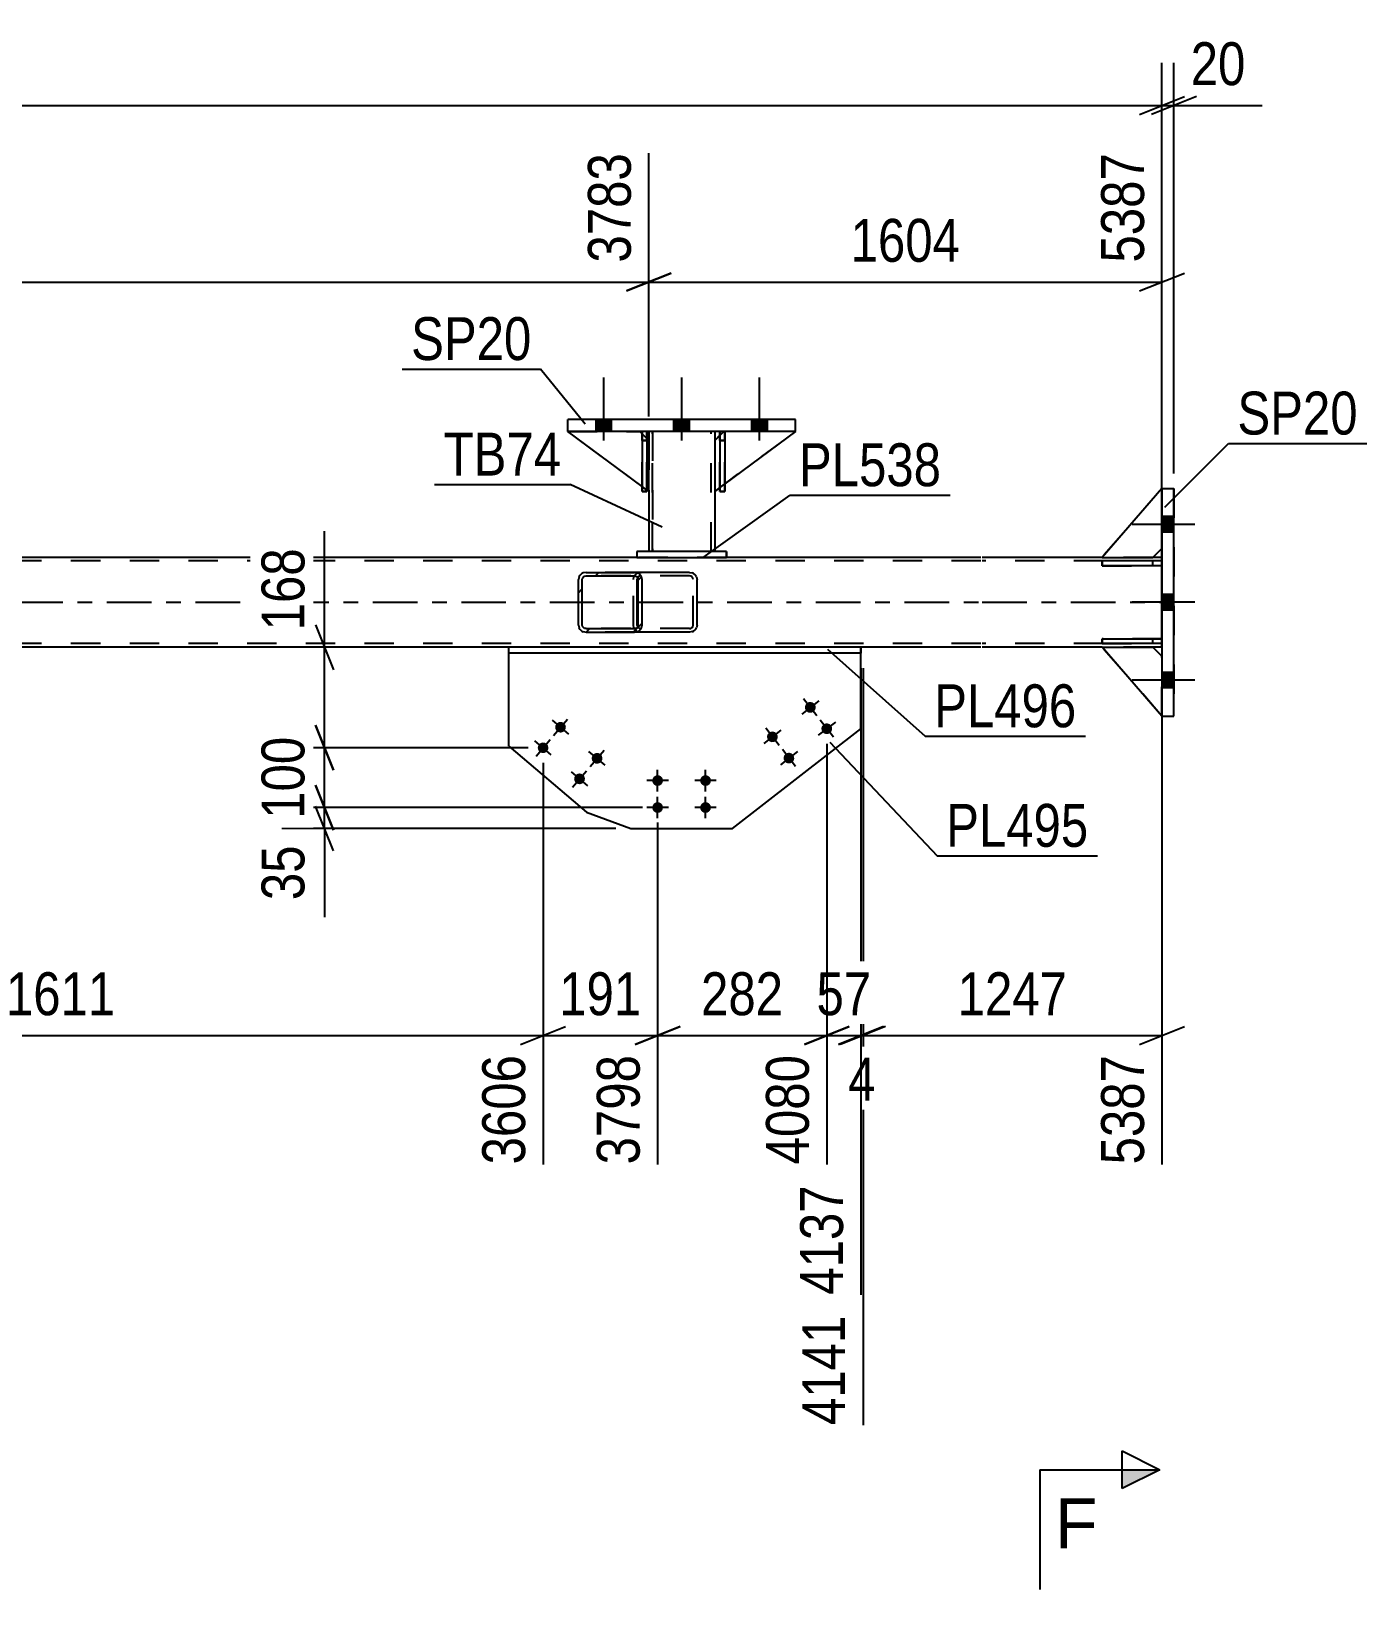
# Model space of a CAD drawing. Header units: millimetres. Extents: x 0 to 841, y 0 to 594.
# Drawn here: x 197.3 to 286.5, y 111 to 215.3 of the extents above; entities that cross this region are included whole.
import ezdxf

# ---------------------------------------------------------------- set-up
doc = ezdxf.new("R2010")
doc.units = ezdxf.units.MM
doc.linetypes.add('DXK_LINE_DOT2', pattern=[3.9198, 1.9599, -1.9599])
doc.linetypes.add('DXK_LINE_DOT3', pattern=[5.9187, 2.979, -0.9799, 0.9799, -0.9799])
doc.styles.add('Arial', font='ARIAL.TTF', dxfattribs={"height": 0.2})
doc.styles.add('Arial Narrow', font='ARIALN.TTF', dxfattribs={"height": 0.2})

# ---------------------------------------------------------------- blocks, each defined once
blk = doc.blocks.new('Part-570369591-1418 - 1230')
at = {"color": 7, "linetype": 'DXK_LINE_DOT2'}
for p, q in [((268.84, 174.18), (272.24, 174.18)), ((272.84, 169.58), (268.84, 174.18)), ((272.24, 174.18), (272.84, 173.58)), ((272.84, 173.58), (272.84, 169.58))]:
    blk.add_line(p, q, dxfattribs=at)
blk = doc.blocks.new('Part-570369591-1233 - 1230')
at = {"color": 2, "linetype": 'Continuous'}
for p, q in [((243.32, 188.33), (242.97, 187.98)), ((242.97, 187.98), (242.97, 184.58)), ((248.37, 188.58), (243.64, 185.08)), ((243.32, 184.84), (242.97, 184.58))]:
    blk.add_line(p, q, dxfattribs=at)
at = {"color": 7, "linetype": 'DXK_LINE_DOT2'}
for p, q in [((243.57, 188.58), (243.32, 188.33)), ((248.37, 188.58), (243.57, 188.58)), ((243.64, 185.08), (243.32, 184.84))]:
    blk.add_line(p, q, dxfattribs=at)
blk = doc.blocks.new('Part-570369591-1386 - 1230')
at = {"color": 2, "linetype": 'Continuous'}
for p, q in [((272.84, 184.78), (272.84, 184.78)), ((272.84, 184.78), (273.64, 184.78)), ((272.84, 184.78), (272.84, 169.58)), ((273.64, 169.58), (273.64, 184.78)), ((272.84, 169.58), (272.84, 169.58)), ((272.84, 169.58), (273.64, 169.58))]:
    blk.add_line(p, q, dxfattribs=at)
at = {"color": 7, "linetype": 'DXK_LINE_DOT2'}
for p, q in [((272.84, 184.78), (272.84, 169.58)), ((273.64, 184.78), (273.64, 184.78)), ((273.64, 184.78), (273.64, 169.58)), ((273.64, 169.58), (273.64, 169.58))]:
    blk.add_line(p, q, dxfattribs=at)
blk = doc.blocks.new('Bolt-570369591-1322 - 1230')
at = {"linetype": 'Continuous'}
for points in [[(235.05, 188.58), (236.09, 188.58), (236.09, 189.38), (235.05, 189.38)], [(235.05, 188.58), (236.09, 188.58), (236.09, 189.38), (235.05, 189.38)], [(235.05, 188.58), (236.09, 188.58), (236.09, 189.38), (235.05, 189.38)], [(240.25, 188.58), (241.29, 188.58), (241.29, 189.38), (240.25, 189.38)], [(240.25, 188.58), (241.29, 188.58), (241.29, 189.38), (240.25, 189.38)], [(245.45, 188.58), (246.49, 188.58), (246.49, 189.38), (245.45, 189.38)], [(245.45, 188.58), (246.49, 188.58), (246.49, 189.38), (245.45, 189.38)], [(245.45, 188.58), (246.49, 188.58), (246.49, 189.38), (245.45, 189.38)]]:
    blk.add_hatch(color=1, dxfattribs=at).paths.add_polyline_path(points)
at = {"color": 1, "linetype": 'Continuous'}
for p, q in [((235.57, 187.98), (235.57, 192.18)), ((235.57, 187.98), (235.57, 192.18)), ((235.57, 187.98), (235.57, 192.18)), ((240.77, 187.98), (240.77, 192.18)), ((240.77, 187.98), (240.77, 192.18)), ((245.97, 187.98), (245.97, 192.18)), ((245.97, 187.98), (245.97, 192.18)), ((245.97, 187.98), (245.97, 192.18)), ((235.05, 188.58), (235.05, 189.38)), ((235.05, 188.58), (235.05, 189.38)), ((235.05, 188.58), (235.05, 189.38)), ((236.09, 188.58), (236.09, 189.38)), ((236.09, 188.58), (236.09, 189.38)), ((236.09, 188.58), (236.09, 189.38)), ((240.25, 188.58), (240.25, 189.38)), ((240.25, 188.58), (240.25, 189.38)), ((241.29, 188.58), (241.29, 189.38)), ((241.29, 188.58), (241.29, 189.38)), ((245.45, 188.58), (245.45, 189.38)), ((245.45, 188.58), (245.45, 189.38)), ((245.45, 188.58), (245.45, 189.38)), ((246.49, 188.58), (246.49, 189.38)), ((246.49, 188.58), (246.49, 189.38)), ((246.49, 188.58), (246.49, 189.38))]:
    blk.add_line(p, q, dxfattribs=at)
blk = doc.blocks.new('Part-570369591-1433 - 1230')
at = {"color": 2, "linetype": 'Continuous'}
for p, q in [((237.77, 180.58), (237.77, 180.18)), ((243.77, 180.58), (237.77, 180.58)), ((243.77, 180.58), (243.77, 180.18)), ((243.77, 180.58), (243.77, 180.58)), ((237.77, 180.18), (243.77, 180.18)), ((243.77, 180.18), (243.77, 180.18))]:
    blk.add_line(p, q, dxfattribs=at)
at = {"color": 7, "linetype": 'DXK_LINE_DOT2'}
for p, q in [((237.77, 180.58), (237.77, 180.18)), ((243.77, 180.18), (243.77, 180.58)), ((243.77, 180.58), (243.77, 180.58)), ((243.77, 180.18), (243.77, 180.18))]:
    blk.add_line(p, q, dxfattribs=at)
blk = doc.blocks.new('Part-570369591-1234 - 1230')
at = {"color": 7, "linetype": 'DXK_LINE_DOT2'}
for p, q in [((243.57, 188.58), (242.97, 187.98)), ((242.97, 184.58), (248.37, 188.58)), ((242.97, 187.98), (242.97, 184.58)), ((248.37, 188.58), (243.57, 188.58))]:
    blk.add_line(p, q, dxfattribs=at)
blk = doc.blocks.new('Part-570369591-1235 - 1230')
at = {"color": 2, "linetype": 'Continuous'}
for p, q in [((238.12, 184.91), (233.17, 188.58)), ((238.12, 188.43), (237.97, 188.58)), ((238.57, 187.98), (238.44, 188.11)), ((238.57, 187.98), (238.57, 187.98)), ((238.57, 184.58), (238.57, 187.98)), ((238.44, 184.67), (238.57, 184.58)), ((238.57, 184.58), (238.57, 184.58))]:
    blk.add_line(p, q, dxfattribs=at)
at = {"color": 7, "linetype": 'DXK_LINE_DOT2'}
for p, q in [((237.97, 188.58), (233.17, 188.58)), ((237.97, 188.58), (238.57, 187.98)), ((238.44, 188.11), (238.12, 188.43)), ((238.57, 187.98), (238.57, 184.58)), ((238.44, 184.67), (238.12, 184.91))]:
    blk.add_line(p, q, dxfattribs=at)
blk = doc.blocks.new('Part-570369591-1364 - 1230')
at = {"color": 2, "linetype": 'Continuous'}
for p, q in [((237.77, 180.18), (101.76, 180.18)), ((260.74, 180.18), (243.77, 180.18)), ((268.84, 180.18), (260.84, 180.18)), ((272.84, 180.18), (272.24, 180.18)), ((229.23, 174.18), (167.08, 174.18)), ((260.74, 174.18), (252.74, 174.18)), ((268.84, 174.18), (260.84, 174.18)), ((272.84, 174.18), (272.24, 174.18))]:
    blk.add_line(p, q, dxfattribs=at)
at = {"color": 7, "linetype": 'DXK_LINE_DOT2'}
for p, q in [((260.74, 179.94), (101.76, 179.94)), ((243.77, 180.18), (237.77, 180.18)), ((272.84, 179.94), (260.84, 179.94)), ((272.24, 180.18), (268.84, 180.18)), ((272.84, 174.18), (272.84, 180.18)), ((272.84, 180.18), (272.84, 180.18)), ((272.84, 180.18), (272.84, 174.18)), ((272.84, 180.18), (272.84, 180.18)), ((272.84, 179.94), (272.84, 179.94)), ((260.74, 174.42), (101.76, 174.42)), ((252.74, 174.18), (229.23, 174.18)), ((272.84, 174.42), (260.84, 174.42)), ((272.24, 174.18), (268.84, 174.18)), ((272.84, 174.42), (272.84, 174.42)), ((272.84, 174.18), (272.84, 174.18)), ((272.84, 174.18), (272.84, 174.18))]:
    blk.add_line(p, q, dxfattribs=at)
at = {"color": 7, "linetype": 'DXK_LINE_DOT3'}
for p, q in [((101.76, 177.18), (260.74, 177.18)), ((260.84, 177.18), (272.84, 177.18))]:
    blk.add_line(p, q, dxfattribs=at)
blk = doc.blocks.new('Part-570369591-1236 - 1230')
at = {"color": 7, "linetype": 'DXK_LINE_DOT2'}
for p, q in [((238.57, 184.58), (233.17, 188.58)), ((233.17, 188.58), (237.97, 188.58)), ((237.97, 188.58), (238.57, 187.98)), ((238.57, 187.98), (237.97, 188.58)), ((238.57, 187.98), (238.57, 184.58)), ((238.57, 187.98), (238.57, 187.98)), ((238.57, 187.98), (238.57, 184.58))]:
    blk.add_line(p, q, dxfattribs=at)
blk = doc.blocks.new('Part-570369591-1237 - 1230')
at = {"color": 2, "linetype": 'Continuous'}
for p, q in [((243.64, 188.58), (243.32, 188.58)), ((243.32, 188.58), (243.32, 184.58)), ((243.64, 188.58), (243.64, 188.58)), ((243.64, 188.58), (243.64, 184.58)), ((243.64, 184.58), (243.32, 184.58))]:
    blk.add_line(p, q, dxfattribs=at)
at = {"color": 7, "linetype": 'DXK_LINE_DOT2'}
for p, q in [((243.32, 187.98), (243.32, 188.58)), ((243.64, 187.98), (243.32, 187.98)), ((243.32, 187.98), (243.32, 184.58)), ((243.64, 187.98), (243.64, 188.58)), ((243.64, 188.58), (243.64, 188.58)), ((243.64, 184.58), (243.64, 187.98))]:
    blk.add_line(p, q, dxfattribs=at)
blk = doc.blocks.new('Part-570369591-1238 - 1230')
at = {"color": 7, "linetype": 'DXK_LINE_DOT2'}
for p, q in [((243.32, 187.98), (243.32, 188.58)), ((243.32, 188.58), (243.32, 188.58)), ((243.32, 188.58), (243.32, 184.58)), ((243.64, 188.58), (243.32, 188.58)), ((243.32, 184.58), (243.32, 187.98)), ((243.32, 187.98), (243.64, 187.98)), ((243.64, 187.98), (243.64, 188.58)), ((243.64, 184.58), (243.64, 188.58)), ((243.64, 187.98), (243.64, 184.58)), ((243.32, 184.58), (243.64, 184.58))]:
    blk.add_line(p, q, dxfattribs=at)
blk = doc.blocks.new('Part-570369591-1416 - 1230')
at = {"color": 7, "linetype": 'DXK_LINE_DOT2'}
for p, q in [((272.84, 184.78), (268.84, 180.18)), ((272.84, 180.78), (272.84, 184.78)), ((272.24, 180.18), (272.84, 180.78)), ((268.84, 180.18), (272.24, 180.18))]:
    blk.add_line(p, q, dxfattribs=at)
blk = doc.blocks.new('Part-570369591-1239 - 1230')
at = {"color": 2, "linetype": 'Continuous'}
for p, q in [((268.84, 179.62), (268.84, 179.94)), ((272.84, 179.94), (268.84, 179.94)), ((272.84, 179.62), (268.84, 179.62)), ((272.84, 179.62), (272.84, 179.94))]:
    blk.add_line(p, q, dxfattribs=at)
at = {"color": 7, "linetype": 'DXK_LINE_DOT2'}
blk.add_line((272.24, 179.62), (272.24, 179.94), dxfattribs=at)
blk = doc.blocks.new('Part-570369591-1240 - 1230')
at = {"color": 7, "linetype": 'DXK_LINE_DOT2'}
for p, q in [((272.84, 179.94), (268.84, 179.94)), ((268.84, 179.94), (268.84, 179.62)), ((268.84, 179.62), (272.84, 179.62)), ((272.24, 179.62), (272.24, 179.94)), ((272.84, 179.62), (272.84, 179.94))]:
    blk.add_line(p, q, dxfattribs=at)
blk = doc.blocks.new('Part-570369591-1318 - 1230')
at = {"color": 2, "linetype": 'Continuous'}
for p, q in [((229.23, 167.57), (229.23, 173.78)), ((252.74, 168.74), (252.74, 173.78)), ((244.16, 162.08), (252.74, 168.74)), ((229.23, 167.57), (234.41, 163.16)), ((234.41, 163.16), (237.36, 162.08)), ((237.36, 162.08), (244.16, 162.08))]:
    blk.add_line(p, q, dxfattribs=at)
at = {"color": 7, "linetype": 'DXK_LINE_DOT2'}
blk.add_line((252.74, 173.78), (229.23, 173.78), dxfattribs=at)
blk = doc.blocks.new('Part-570369591-1401 - 1230')
at = {"color": 2, "linetype": 'Continuous'}
for p, q in [((238.57, 188.58), (238.57, 187.98)), ((242.97, 188.58), (242.97, 187.98)), ((238.57, 184.58), (238.57, 180.58)), ((242.97, 184.58), (242.97, 180.58))]:
    blk.add_line(p, q, dxfattribs=at)
at = {"color": 7, "linetype": 'DXK_LINE_DOT2'}
for p, q in [((242.97, 188.58), (238.57, 188.58)), ((238.57, 188.58), (238.57, 180.58)), ((238.57, 187.98), (238.57, 184.58)), ((238.81, 180.58), (238.81, 188.58)), ((238.81, 188.58), (238.81, 180.58)), ((242.73, 180.58), (242.73, 188.58)), ((242.73, 180.58), (242.73, 188.58)), ((242.97, 188.58), (242.97, 180.58)), ((242.97, 187.98), (242.97, 184.58)), ((242.97, 180.58), (238.57, 180.58))]:
    blk.add_line(p, q, dxfattribs=at)
blk = doc.blocks.new('Bolt-570369591-1339 - 1230')
at = {"linetype": 'Continuous'}
for points in [[(238.8, 165.28, -1), (239.52, 165.28, -1)], [(242, 165.28, -1), (242.72, 165.28, -1)], [(238.8, 163.48, -1), (239.52, 163.48, -1)], [(242, 163.48, -1), (242.72, 163.48, -1)]]:
    blk.add_hatch(color=1, dxfattribs=at).paths.add_polyline_path(points)
at = {"color": 1, "linetype": 'Continuous'}
for p, q in [((239.16, 164.56), (239.16, 166)), ((242.36, 164.56), (242.36, 166)), ((239.88, 165.28), (238.44, 165.28)), ((243.08, 165.28), (241.64, 165.28)), ((239.16, 162.76), (239.16, 164.2)), ((242.36, 162.76), (242.36, 164.2)), ((239.88, 163.48), (238.44, 163.48)), ((243.08, 163.48), (241.64, 163.48))]:
    blk.add_line(p, q, dxfattribs=at)
blk = doc.blocks.new('Bolt-570369591-1277 - 1230')
at = {"linetype": 'Continuous'}
for points in [[(232.4, 169.07, -1), (232.95, 168.61, -1)], [(231.24, 167.7, -1), (231.78, 167.24, -1)], [(234.84, 167, -1), (235.39, 166.53, -1)], [(233.67, 165.63, -1), (234.22, 165.16, -1)]]:
    blk.add_hatch(color=1, dxfattribs=at).paths.add_polyline_path(points)
at = {"color": 1, "linetype": 'Continuous'}
for p, q in [((233.23, 168.37), (232.13, 169.31)), ((232.21, 168.29), (233.14, 169.39)), ((232.06, 167), (230.96, 167.94)), ((231.04, 166.92), (231.98, 168.02)), ((235.66, 166.3), (234.57, 167.23)), ((234.65, 166.22), (235.58, 167.31)), ((234.49, 164.93), (233.4, 165.86)), ((233.48, 164.85), (234.41, 165.94))]:
    blk.add_line(p, q, dxfattribs=at)
blk = doc.blocks.new('Part-570369591-1298 - 1230')
at = {"color": 2, "linetype": 'Continuous'}
for p, q in [((252.74, 174.18), (229.23, 174.18)), ((229.23, 173.78), (229.23, 174.18)), ((252.74, 174.18), (252.74, 174.18)), ((252.74, 174.18), (252.74, 173.78)), ((252.74, 173.78), (229.23, 173.78)), ((252.74, 173.78), (252.74, 173.78))]:
    blk.add_line(p, q, dxfattribs=at)
at = {"color": 7, "linetype": 'DXK_LINE_DOT2'}
for p, q in [((229.23, 173.78), (229.23, 174.18)), ((252.74, 173.78), (252.74, 174.18)), ((252.74, 174.18), (252.74, 174.18)), ((252.74, 173.78), (252.74, 173.78))]:
    blk.add_line(p, q, dxfattribs=at)
blk = doc.blocks.new('Bolt-570369591-1321 - 1230')
at = {"linetype": 'Continuous'}
for points in [[(273.64, 181.86), (273.64, 182.9), (272.84, 182.9), (272.84, 181.86)], [(273.64, 181.86), (273.64, 182.9), (272.84, 182.9), (272.84, 181.86)], [(273.64, 181.86), (273.64, 182.9), (272.84, 182.9), (272.84, 181.86)], [(273.64, 176.66), (273.64, 177.7), (272.84, 177.7), (272.84, 176.66)], [(273.64, 176.66), (273.64, 177.7), (272.84, 177.7), (272.84, 176.66)], [(273.64, 171.46), (273.64, 172.5), (272.84, 172.5), (272.84, 171.46)], [(273.64, 171.46), (273.64, 172.5), (272.84, 172.5), (272.84, 171.46)], [(273.64, 171.46), (273.64, 172.5), (272.84, 172.5), (272.84, 171.46)]]:
    blk.add_hatch(color=1, dxfattribs=at).paths.add_polyline_path(points)
at = {"color": 1, "linetype": 'Continuous'}
for p, q in [((273.64, 182.9), (272.84, 182.9)), ((273.64, 182.9), (272.84, 182.9)), ((273.64, 182.9), (272.84, 182.9)), ((275.04, 182.38), (270.84, 182.38)), ((275.04, 182.38), (270.84, 182.38)), ((275.04, 182.38), (270.84, 182.38)), ((273.64, 181.86), (272.84, 181.86)), ((273.64, 181.86), (272.84, 181.86)), ((273.64, 181.86), (272.84, 181.86)), ((273.64, 177.7), (272.84, 177.7)), ((273.64, 177.7), (272.84, 177.7)), ((275.04, 177.18), (270.84, 177.18)), ((275.04, 177.18), (270.84, 177.18)), ((273.64, 176.66), (272.84, 176.66)), ((273.64, 176.66), (272.84, 176.66)), ((273.64, 172.5), (272.84, 172.5)), ((273.64, 172.5), (272.84, 172.5)), ((273.64, 172.5), (272.84, 172.5)), ((275.04, 171.98), (270.84, 171.98)), ((275.04, 171.98), (270.84, 171.98)), ((275.04, 171.98), (270.84, 171.98)), ((273.64, 171.46), (272.84, 171.46)), ((273.64, 171.46), (272.84, 171.46)), ((273.64, 171.46), (272.84, 171.46))]:
    blk.add_line(p, q, dxfattribs=at)
blk = doc.blocks.new('Bolt-570369591-1342 - 1230')
at = {"linetype": 'Continuous'}
for points in [[(249.07, 169.94, -1), (249.64, 170.39, -1)], [(250.17, 168.52, -1), (250.74, 168.96, -1)], [(246.54, 167.98, -1), (247.11, 168.42, -1)], [(247.64, 166.56, -1), (248.21, 167, -1)]]:
    blk.add_hatch(color=1, dxfattribs=at).paths.add_polyline_path(points)
at = {"color": 1, "linetype": 'Continuous'}
for p, q in [((249.92, 170.61), (248.78, 169.72)), ((249.79, 169.6), (248.91, 170.73)), ((251.03, 169.18), (249.89, 168.3)), ((250.9, 168.17), (250.01, 169.31)), ((247.39, 168.64), (246.26, 167.76)), ((247.27, 167.63), (246.38, 168.77)), ((248.5, 167.22), (247.36, 166.34)), ((248.37, 166.21), (247.49, 167.35))]:
    blk.add_line(p, q, dxfattribs=at)
blk = doc.blocks.new('Part-570369591-1412 - 1230')
at = {"color": 2, "linetype": 'Continuous'}
for p, q in [((233.17, 188.58), (233.17, 189.38)), ((248.37, 189.38), (233.17, 189.38)), ((248.37, 188.58), (248.37, 189.38)), ((248.37, 188.58), (233.17, 188.58))]:
    blk.add_line(p, q, dxfattribs=at)
at = {"color": 7, "linetype": 'DXK_LINE_DOT2'}
for p, q in [((233.17, 188.58), (233.17, 189.38)), ((248.37, 188.58), (248.37, 189.38))]:
    blk.add_line(p, q, dxfattribs=at)
blk = doc.blocks.new('Part-570369591-1348 - 1230')
at = {"linetype": 'Continuous'}
h = blk.add_hatch(dxfattribs=at)
h.set_pattern_fill('', scale=0.7, style=0, pattern_type=0)
h.set_pattern_definition([(45, (238.0877, 178.8847), (-1.57154, 1.57154), [])])
h.paths.add_polyline_path([(238.13, 178.7), (238.09, 178.88), (237.98, 179.04), (237.81, 179.14), (237.62, 179.18), (234.38, 179.18), (234.19, 179.14), (234.02, 179.04), (233.91, 178.88), (233.87, 178.7), (233.87, 175.66), (233.91, 175.48), (234.02, 175.32), (234.19, 175.22), (234.38, 175.18), (237.62, 175.18), (237.81, 175.22), (237.98, 175.32), (238.09, 175.48), (238.13, 175.66)])
h.paths.add_polyline_path([(237.85, 175.57), (237.8, 175.49), (237.71, 175.44), (237.62, 175.42), (234.38, 175.42), (234.28, 175.44), (234.2, 175.49), (234.14, 175.57), (234.13, 175.66), (234.13, 178.7), (234.14, 178.79), (234.2, 178.87), (234.28, 178.92), (234.38, 178.94), (237.62, 178.94), (237.71, 178.92), (237.8, 178.87), (237.85, 178.79), (237.87, 178.7), (237.87, 175.66)])
at = {"color": 2, "linetype": 'Continuous'}
for p, q in [((233.91, 178.88), (233.87, 178.7)), ((233.87, 175.66), (233.87, 178.7)), ((234.13, 178.7), (234.14, 178.79)), ((234.13, 175.66), (234.13, 178.7)), ((234.14, 178.79), (234.2, 178.87)), ((234.38, 179.18), (234.19, 179.14)), ((234.2, 178.87), (234.28, 178.92)), ((234.28, 178.92), (234.38, 178.94)), ((234.38, 179.18), (237.62, 179.18)), ((234.38, 178.94), (237.62, 178.94)), ((241.28, 179.18), (237.62, 179.18)), ((237.81, 179.14), (237.62, 179.18)), ((237.62, 178.94), (237.71, 178.92)), ((237.71, 178.92), (237.8, 178.87)), ((237.79, 178.7), (237.81, 178.79)), ((237.79, 175.66), (237.79, 178.7)), ((237.8, 178.87), (237.85, 178.79)), ((237.81, 178.79), (237.83, 178.82)), ((237.85, 178.79), (237.87, 178.7)), ((237.87, 175.66), (237.87, 178.7)), ((238.13, 178.7), (238.09, 178.88)), ((238.13, 175.66), (238.13, 178.7)), ((241.28, 179.18), (241.48, 179.14)), ((241.76, 178.88), (241.79, 178.7)), ((241.79, 175.66), (241.79, 178.7)), ((233.87, 175.66), (233.91, 175.48)), ((234.14, 175.57), (234.13, 175.66)), ((234.2, 175.49), (234.14, 175.57)), ((234.28, 175.44), (234.2, 175.49)), ((234.38, 175.42), (234.28, 175.44)), ((234.38, 175.42), (237.62, 175.42)), ((237.71, 175.44), (237.62, 175.42)), ((237.8, 175.49), (237.71, 175.44)), ((237.81, 175.57), (237.79, 175.66)), ((237.85, 175.57), (237.8, 175.49)), ((237.83, 175.54), (237.81, 175.57)), ((237.87, 175.66), (237.85, 175.57)), ((238.09, 175.48), (238.13, 175.66)), ((241.79, 175.66), (241.76, 175.48)), ((234.19, 175.22), (234.38, 175.18)), ((234.38, 175.18), (237.62, 175.18)), ((237.62, 175.18), (237.81, 175.22)), ((241.28, 175.18), (237.62, 175.18)), ((241.48, 175.22), (241.28, 175.18))]:
    blk.add_line(p, q, dxfattribs=at)
at = {"color": 7, "linetype": 'DXK_LINE_DOT2'}
for p, q in [((237.62, 179.18), (234.38, 179.18)), ((241.28, 178.94), (234.38, 178.94)), ((237.54, 178.7), (237.58, 178.88)), ((237.54, 175.66), (237.54, 178.7)), ((237.83, 178.82), (237.87, 178.87)), ((237.85, 179.14), (238.05, 179.18)), ((237.95, 178.92), (237.87, 178.87)), ((238.05, 178.94), (237.95, 178.92)), ((241.38, 178.92), (241.28, 178.94)), ((241.46, 178.87), (241.38, 178.92)), ((241.52, 178.79), (241.46, 178.87)), ((241.54, 178.7), (241.52, 178.79)), ((241.54, 175.66), (241.54, 178.7)), ((241.28, 175.42), (234.38, 175.42)), ((237.58, 175.48), (237.54, 175.66)), ((237.87, 175.49), (237.83, 175.54)), ((237.87, 175.49), (237.95, 175.44)), ((237.95, 175.44), (238.05, 175.42)), ((241.28, 175.42), (241.38, 175.44)), ((241.38, 175.44), (241.46, 175.49)), ((241.46, 175.49), (241.52, 175.57)), ((241.52, 175.57), (241.54, 175.66)), ((237.62, 175.18), (234.38, 175.18)), ((238.05, 175.18), (237.85, 175.22))]:
    blk.add_line(p, q, dxfattribs=at)
at = {"color": 2, "linetype": 'Continuous'}
for centre, start, end in [((234.36, 178.68), 110.7583, 155.68), ((237.64, 178.68), 24.32, 69.2417), ((241.3, 178.68), 24.32, 69.2417), ((234.36, 175.68), 204.32, 249.2417), ((237.64, 175.68), 290.7583, 335.68), ((241.3, 175.68), 290.7583, 335.68)]:
    blk.add_arc(centre, 0.496, start, end, dxfattribs=at)
at = {"color": 7, "linetype": 'DXK_LINE_DOT2'}
for centre, start, end in [((238.03, 178.68), 110.7583, 155.68), ((238.03, 175.68), 204.32, 249.2417)]:
    blk.add_arc(centre, 0.496, start, end, dxfattribs=at)
blk = doc.blocks.new('Part-570369591-1413 - 1230')
at = {"color": 2, "linetype": 'Continuous'}
for p, q in [((268.84, 174.42), (268.84, 174.74)), ((268.84, 174.74), (272.84, 174.74)), ((272.84, 174.42), (268.84, 174.42)), ((272.84, 174.74), (272.84, 174.42))]:
    blk.add_line(p, q, dxfattribs=at)
at = {"color": 7, "linetype": 'DXK_LINE_DOT2'}
blk.add_line((272.24, 174.42), (272.24, 174.74), dxfattribs=at)
blk = doc.blocks.new('Part-570369591-1414 - 1230')
at = {"color": 7, "linetype": 'DXK_LINE_DOT2'}
for p, q in [((272.84, 174.74), (268.84, 174.74)), ((268.84, 174.74), (268.84, 174.42)), ((268.84, 174.42), (272.84, 174.42)), ((272.24, 174.42), (272.24, 174.74)), ((272.84, 174.42), (272.84, 174.74))]:
    blk.add_line(p, q, dxfattribs=at)
blk = doc.blocks.new('Part-570369591-1415 - 1230')
at = {"color": 2, "linetype": 'Continuous'}
for p, q in [((272.84, 184.78), (268.84, 180.18)), ((272.24, 180.18), (272.84, 180.78)), ((268.84, 180.18), (272.24, 180.18))]:
    blk.add_line(p, q, dxfattribs=at)
at = {"color": 7, "linetype": 'DXK_LINE_DOT2'}
blk.add_line((272.84, 184.78), (272.84, 180.78), dxfattribs=at)
blk = doc.blocks.new('Part-570369591-1417 - 1230')
at = {"color": 2, "linetype": 'Continuous'}
for p, q in [((268.84, 174.18), (272.24, 174.18)), ((272.84, 169.58), (268.84, 174.18)), ((272.24, 174.18), (272.84, 173.58))]:
    blk.add_line(p, q, dxfattribs=at)
at = {"color": 7, "linetype": 'DXK_LINE_DOT2'}
blk.add_line((272.84, 169.58), (272.84, 173.58), dxfattribs=at)
blk = doc.blocks.new('Part-570369591-1435 - 1230')
at = {"color": 2, "linetype": 'Continuous'}
for p, q in [((238.44, 188.58), (238.12, 188.58)), ((238.12, 188.58), (238.12, 184.58)), ((238.44, 188.58), (238.44, 188.58)), ((238.44, 188.58), (238.44, 184.58)), ((238.44, 184.58), (238.12, 184.58))]:
    blk.add_line(p, q, dxfattribs=at)
at = {"color": 7, "linetype": 'DXK_LINE_DOT2'}
for p, q in [((238.12, 187.98), (238.12, 188.58)), ((238.44, 187.98), (238.12, 187.98)), ((238.12, 187.98), (238.12, 184.58)), ((238.44, 187.98), (238.44, 188.58)), ((238.44, 188.58), (238.44, 188.58)), ((238.44, 184.58), (238.44, 187.98))]:
    blk.add_line(p, q, dxfattribs=at)
blk = doc.blocks.new('Part-570369591-1436 - 1230')
at = {"color": 7, "linetype": 'DXK_LINE_DOT2'}
for p, q in [((238.12, 187.98), (238.12, 188.58)), ((238.12, 188.58), (238.12, 188.58)), ((238.12, 188.58), (238.12, 184.58)), ((238.44, 188.58), (238.12, 188.58)), ((238.12, 184.58), (238.12, 187.98)), ((238.12, 187.98), (238.44, 187.98)), ((238.44, 187.98), (238.44, 188.58)), ((238.44, 184.58), (238.44, 188.58)), ((238.44, 187.98), (238.44, 184.58)), ((238.12, 184.58), (238.44, 184.58))]:
    blk.add_line(p, q, dxfattribs=at)
blk = doc.blocks.new('StraightDimension-570369591-24042 - 1230')
at = {"color": 7, "linetype": 'Continuous'}
for p, q in [((216.32, 164.98), (217.52, 161.98)), ((238.16, 163.48), (214.07, 163.48)), ((217.52, 160.58), (216.32, 163.58)), ((216.92, 162.08), (216.92, 163.48)), ((236.36, 162.08), (214.07, 162.08)), ((216.92, 162.08), (216.92, 156.17)), ((216.92, 162.08), (216.92, 156.17))]:
    blk.add_line(p, q, dxfattribs=at)
at = {"color": 0}
blk.add_wipeout([(216.17, 161.55), (211.97, 161.55), (211.97, 156.7), (216.17, 156.7)], dxfattribs=at)
at = {"color": 3, "style": 'Arial Narrow'}
blk.add_text('35', height=2.863, rotation=90.0002, dxfattribs=at).set_placement((215.57, 157.3))
blk = doc.blocks.new('StraightDimension-570369591-1497 - 1230')
at = {"color": 7, "linetype": 'Continuous'}
for p, q in [((272.84, 185.78), (272.84, 213.2)), ((273.64, 185.78), (273.64, 213.2)), ((271.34, 209.75), (274.34, 210.95)), ((275.14, 210.95), (272.14, 209.75)), ((272.84, 210.35), (273.64, 210.35)), ((273.64, 210.35), (279.54, 210.35)), ((273.64, 210.35), (279.54, 210.35))]:
    blk.add_line(p, q, dxfattribs=at)
at = {"color": 0}
blk.add_wipeout([(279.02, 211.1), (279.02, 215.3), (274.16, 215.3), (274.16, 211.1)], dxfattribs=at)
at = {"color": 3, "style": 'Arial Narrow'}
blk.add_text('20', height=2.863, dxfattribs=at).set_placement((274.76, 211.7))
blk = doc.blocks.new('StraightDimension-570369591-1517 - 1230')
at = {"color": 7, "linetype": 'Continuous'}
for p, q in [((272.84, 185.78), (272.84, 213.2)), ((271.34, 209.75), (274.34, 210.95)), ((89.66, 210.35), (272.84, 210.35))]:
    blk.add_line(p, q, dxfattribs=at)
blk = doc.blocks.new('StraightDimension-570369591-4752 - 1230')
at = {"color": 7, "linetype": 'Continuous'}
for p, q in [((272.84, 179.18), (272.84, 139.66)), ((252.88, 172.78), (252.88, 122.26)), ((254.38, 148.87), (251.38, 147.67)), ((252.88, 148.27), (272.84, 148.27)), ((271.34, 147.67), (274.34, 148.87))]:
    blk.add_line(p, q, dxfattribs=at)
at = {"color": 0}
blk.add_wipeout([(267.11, 149.02), (267.11, 153.22), (258.6, 153.22), (258.6, 149.02)], dxfattribs=at)
at = {"color": 3, "style": 'Arial Narrow'}
blk.add_text('1247', height=2.863, dxfattribs=at).set_placement((259.2, 149.62))
at = {"color": 0, "linetype": 'Continuous'}
blk.add_wipeout([(272.24, 147.57), (268.04, 147.57), (268.04, 139.06), (272.24, 139.06)], dxfattribs=at)
at = {"color": 3, "linetype": 'Continuous', "style": 'Arial Narrow'}
blk.add_text('5387', height=2.863, rotation=90.0002, dxfattribs=at).set_placement((271.64, 139.66))
blk = doc.blocks.new('StraightDimension-570369591-4753 - 1230')
at = {"color": 7, "linetype": 'Continuous'}
for p, q in [((252.74, 172.78), (252.74, 130.96)), ((252.88, 172.78), (252.88, 122.26)), ((251.24, 147.67), (254.24, 148.87)), ((254.38, 148.87), (251.38, 147.67)), ((252.74, 148.27), (252.88, 148.27))]:
    blk.add_line(p, q, dxfattribs=at)
at = {"color": 0, "linetype": 'Continuous'}
blk.add_wipeout([(252.28, 130.17), (248.08, 130.17), (248.08, 121.66), (252.28, 121.66)], dxfattribs=at)
at = {"color": 3, "linetype": 'Continuous', "style": 'Arial Narrow'}
blk.add_text('4141', height=2.863, rotation=90.0002, dxfattribs=at).set_placement((251.68, 122.26))
at = {"color": 0}
blk.add_wipeout([(254.32, 143.32), (254.32, 147.52), (251.29, 147.52), (251.29, 143.32)], dxfattribs=at)
at = {"color": 3, "style": 'Arial Narrow'}
blk.add_text('4', height=2.86, dxfattribs=at).set_placement((251.89, 143.92))
blk = doc.blocks.new('StraightDimension-570369591-4754 - 1230')
at = {"color": 7, "linetype": 'Continuous'}
for p, q in [((252.74, 172.78), (252.74, 130.96)), ((250.46, 167.74), (250.46, 139.66)), ((248.96, 147.67), (251.96, 148.87)), ((250.46, 148.27), (252.74, 148.27)), ((254.24, 148.87), (251.24, 147.67))]:
    blk.add_line(p, q, dxfattribs=at)
at = {"color": 0, "linetype": 'Continuous'}
blk.add_wipeout([(252.14, 138.87), (247.94, 138.87), (247.94, 130.36), (252.14, 130.36)], dxfattribs=at)
at = {"color": 3, "linetype": 'Continuous', "style": 'Arial Narrow'}
blk.add_text('4137', height=2.863, rotation=90.0002, dxfattribs=at).set_placement((251.54, 130.96))
at = {"color": 0}
blk.add_wipeout([(254.02, 149.02), (254.02, 153.22), (249.17, 153.22), (249.17, 149.02)], dxfattribs=at)
at = {"color": 3, "style": 'Arial Narrow'}
blk.add_text('57', height=2.863, dxfattribs=at).set_placement((249.77, 149.62))
blk = doc.blocks.new('StraightDimension-570369591-4755 - 1230')
at = {"color": 7, "linetype": 'Continuous'}
for p, q in [((250.46, 167.74), (250.46, 139.66)), ((239.16, 162.48), (239.16, 139.66)), ((237.66, 147.67), (240.66, 148.87)), ((239.16, 148.27), (250.46, 148.27)), ((251.96, 148.87), (248.96, 147.67))]:
    blk.add_line(p, q, dxfattribs=at)
at = {"color": 0}
blk.add_wipeout([(248.15, 149.02), (248.15, 153.22), (241.46, 153.22), (241.46, 149.02)], dxfattribs=at)
at = {"color": 3, "style": 'Arial Narrow'}
blk.add_text('282', height=2.863, dxfattribs=at).set_placement((242.06, 149.62))
at = {"color": 0, "linetype": 'Continuous'}
blk.add_wipeout([(249.86, 147.57), (245.66, 147.57), (245.66, 139.06), (249.86, 139.06)], dxfattribs=at)
at = {"color": 3, "linetype": 'Continuous', "style": 'Arial Narrow'}
blk.add_text('4080', height=2.863, rotation=90.0002, dxfattribs=at).set_placement((249.26, 139.66))
blk = doc.blocks.new('StraightDimension-570369591-4756 - 1230')
at = {"color": 7, "linetype": 'Continuous'}
for p, q in [((231.51, 166.47), (231.51, 139.66)), ((239.16, 162.48), (239.16, 139.66)), ((230.01, 147.67), (233.01, 148.87)), ((231.51, 148.27), (239.16, 148.27)), ((240.66, 148.87), (237.66, 147.67))]:
    blk.add_line(p, q, dxfattribs=at)
at = {"color": 0}
blk.add_wipeout([(238.68, 149.02), (238.68, 153.22), (231.99, 153.22), (231.99, 149.02)], dxfattribs=at)
at = {"color": 0, "linetype": 'Continuous'}
blk.add_wipeout([(238.56, 147.57), (234.36, 147.57), (234.36, 139.06), (238.56, 139.06)], dxfattribs=at)
at = {"color": 3, "style": 'Arial Narrow'}
blk.add_text('191', height=2.863, dxfattribs=at).set_placement((232.59, 149.62))
at = {"color": 3, "linetype": 'Continuous', "style": 'Arial Narrow'}
blk.add_text('3798', height=2.863, rotation=90.0002, dxfattribs=at).set_placement((237.96, 139.66))
blk = doc.blocks.new('StraightDimension-570369591-4757 - 1230')
at = {"color": 7, "linetype": 'Continuous'}
for p, q in [((167.07, 172.78), (167.07, 130.96)), ((231.51, 166.47), (231.51, 139.66)), ((168.57, 148.87), (165.57, 147.67)), ((167.07, 148.27), (231.51, 148.27)), ((230.01, 147.67), (233.01, 148.87))]:
    blk.add_line(p, q, dxfattribs=at)
at = {"color": 0}
blk.add_wipeout([(203.55, 149.02), (203.55, 153.22), (195.04, 153.22), (195.04, 149.02)], dxfattribs=at)
at = {"color": 3, "style": 'Arial Narrow'}
blk.add_text('1611', height=2.863, dxfattribs=at).set_placement((195.64, 149.62))
at = {"color": 0, "linetype": 'Continuous'}
blk.add_wipeout([(230.91, 147.57), (226.71, 147.57), (226.71, 139.06), (230.91, 139.06)], dxfattribs=at)
at = {"color": 3, "linetype": 'Continuous', "style": 'Arial Narrow'}
blk.add_text('3606', height=2.863, rotation=90.0002, dxfattribs=at).set_placement((230.31, 139.66))
blk = doc.blocks.new('StraightDimension-570369591-4965 - 1230')
at = {"color": 7, "linetype": 'Continuous'}
for p, q in [((238.57, 189.58), (238.57, 207.17)), ((272.84, 175.18), (272.84, 207.17)), ((240.07, 199.16), (237.07, 197.96)), ((238.57, 198.56), (272.84, 198.56)), ((271.34, 197.96), (274.34, 199.16))]:
    blk.add_line(p, q, dxfattribs=at)
at = {"color": 0}
blk.add_wipeout([(259.96, 199.31), (259.96, 203.51), (251.45, 203.51), (251.45, 199.31)], dxfattribs=at)
at = {"color": 3, "style": 'Arial Narrow'}
blk.add_text('1604', height=2.863, dxfattribs=at).set_placement((252.05, 199.91))
at = {"color": 0, "linetype": 'Continuous'}
blk.add_wipeout([(272.24, 207.77), (268.04, 207.77), (268.04, 199.26), (272.24, 199.26)], dxfattribs=at)
at = {"color": 3, "linetype": 'Continuous', "style": 'Arial Narrow'}
blk.add_text('5387', height=2.863, rotation=90.0002, dxfattribs=at).set_placement((271.64, 199.86))
blk = doc.blocks.new('StraightDimension-570369591-4966 - 1230')
at = {"color": 7, "linetype": 'Continuous'}
for p, q in [((238.57, 189.58), (238.57, 207.17)), ((89.66, 175.18), (89.66, 201.68)), ((91.16, 199.16), (88.16, 197.96)), ((89.66, 198.56), (238.57, 198.56)), ((237.07, 197.96), (240.07, 199.16))]:
    blk.add_line(p, q, dxfattribs=at)
at = {"color": 0}
blk.add_wipeout([(168.37, 199.31), (168.37, 203.51), (159.86, 203.51), (159.86, 199.31)], dxfattribs=at)
at = {"color": 3, "style": 'Arial Narrow'}
blk.add_text('3783', height=2.863, dxfattribs=at).set_placement((160.46, 199.91))
at = {"color": 0, "linetype": 'Continuous'}
for points in [[(237.97, 207.77), (233.77, 207.77), (233.77, 199.26), (237.97, 199.26)], [(89.06, 202.28), (84.86, 202.28), (84.86, 199.26), (89.06, 199.26)]]:
    blk.add_wipeout(points, dxfattribs=at)
at = {"color": 3, "linetype": 'Continuous', "style": 'Arial Narrow'}
for s, height, p in [('3783', 2.863, (237.37, 199.86)), ('0', 2.86, (88.46, 199.86))]:
    blk.add_text(s, height=height, rotation=90.0002, dxfattribs=at).set_placement(p)
blk = doc.blocks.new('StraightDimension-570369591-24040 - 1230')
at = {"color": 7, "linetype": 'Continuous'}
for p, q in [((216.92, 174.18), (216.92, 181.92)), ((216.92, 174.18), (216.92, 181.92)), ((216.32, 175.68), (217.52, 172.68)), ((228.23, 174.18), (214.07, 174.18)), ((216.92, 167.47), (216.92, 174.18)), ((217.52, 165.97), (216.32, 168.97)), ((230.51, 167.47), (214.07, 167.47))]:
    blk.add_line(p, q, dxfattribs=at)
at = {"color": 0}
blk.add_wipeout([(216.17, 181.39), (211.97, 181.39), (211.97, 174.71), (216.17, 174.71)], dxfattribs=at)
at = {"color": 3, "style": 'Arial Narrow'}
blk.add_text('168', height=2.863, rotation=90.0002, dxfattribs=at).set_placement((215.57, 175.31))
blk = doc.blocks.new('StraightDimension-570369591-24041 - 1230')
at = {"color": 7, "linetype": 'Continuous'}
for p, q in [((216.32, 168.97), (217.52, 165.97)), ((230.51, 167.47), (214.07, 167.47)), ((216.92, 163.48), (216.92, 167.47)), ((217.52, 161.98), (216.32, 164.98)), ((238.16, 163.48), (214.07, 163.48))]:
    blk.add_line(p, q, dxfattribs=at)
at = {"color": 0}
blk.add_wipeout([(216.17, 168.82), (211.97, 168.82), (211.97, 162.13), (216.17, 162.13)], dxfattribs=at)
at = {"color": 3, "style": 'Arial Narrow'}
blk.add_text('100', height=2.863, rotation=90.0002, dxfattribs=at).set_placement((215.57, 162.73))
blk = doc.blocks.new('Mark-570369591-1294 - 1230')
at = {"color": 30, "linetype": 'Continuous'}
for p, q in [((250.5, 174.05), (257.03, 168.24)), ((257.03, 168.24), (267.73, 168.24))]:
    blk.add_line(p, q, dxfattribs=at)
at = {"color": 0}
blk.add_wipeout([(267.13, 168.84), (267.13, 171.84), (257.63, 171.84), (257.63, 168.84)], dxfattribs=at)
blk.add_wipeout([(267.13, 168.84), (267.13, 171.84), (257.63, 171.84), (257.63, 168.84)], dxfattribs=at)
at = {"color": 3, "style": 'Arial Narrow'}
blk.add_text('PL496', height=2.863, dxfattribs=at).set_placement((257.63, 168.84))
blk = doc.blocks.new('Mark-570369591-1382 - 1230')
at = {"color": 30, "linetype": 'Continuous'}
for p, q in [((273.04, 183.53), (277.28, 187.78)), ((277.28, 187.78), (286.52, 187.78))]:
    blk.add_line(p, q, dxfattribs=at)
at = {"color": 0}
blk.add_wipeout([(285.92, 188.38), (285.92, 191.38), (277.88, 191.38), (277.88, 188.38)], dxfattribs=at)
blk.add_wipeout([(285.92, 188.38), (285.92, 191.38), (277.88, 191.38), (277.88, 188.38)], dxfattribs=at)
at = {"color": 3, "style": 'Arial Narrow'}
blk.add_text('SP20', height=2.863, dxfattribs=at).set_placement((277.88, 188.38))
blk = doc.blocks.new('Mark-570369591-1314 - 1230')
at = {"color": 30, "linetype": 'Continuous'}
for p, q in [((250.67, 167.84), (257.83, 160.26)), ((257.83, 160.26), (268.54, 160.26))]:
    blk.add_line(p, q, dxfattribs=at)
at = {"color": 0}
blk.add_wipeout([(267.94, 160.86), (267.94, 163.86), (258.43, 163.86), (258.43, 160.86)], dxfattribs=at)
blk.add_wipeout([(267.94, 160.86), (267.94, 163.86), (258.43, 163.86), (258.43, 160.86)], dxfattribs=at)
at = {"color": 3, "style": 'Arial Narrow'}
blk.add_text('PL495', height=2.863, dxfattribs=at).set_placement((258.43, 160.86))
blk = doc.blocks.new('Mark-570369591-1397 - 1230')
at = {"color": 30, "linetype": 'Continuous'}
for p in [(224.27, 185.04), (239.46, 182.19)]:
    blk.add_line(p, (233.33, 185.04), dxfattribs=at)
at = {"color": 0}
blk.add_wipeout([(232.73, 185.64), (232.73, 188.64), (224.87, 188.64), (224.87, 185.64)], dxfattribs=at)
blk.add_wipeout([(232.73, 185.64), (232.73, 188.64), (224.87, 188.64), (224.87, 185.64)], dxfattribs=at)
at = {"color": 3, "style": 'Arial Narrow'}
blk.add_text('TB74', height=2.863, dxfattribs=at).set_placement((224.87, 185.64))
blk = doc.blocks.new('Mark-570369591-1408 - 1230')
at = {"color": 30, "linetype": 'Continuous'}
for p in [(222.1, 192.75), (234.32, 189.06)]:
    blk.add_line(p, (231.34, 192.75), dxfattribs=at)
at = {"color": 0}
blk.add_wipeout([(230.74, 193.35), (230.74, 196.35), (222.7, 196.35), (222.7, 193.35)], dxfattribs=at)
blk.add_wipeout([(230.74, 193.35), (230.74, 196.35), (222.7, 196.35), (222.7, 193.35)], dxfattribs=at)
at = {"color": 3, "style": 'Arial Narrow'}
blk.add_text('SP20', height=2.863, dxfattribs=at).set_placement((222.7, 193.35))
blk = doc.blocks.new('Mark-570369591-1429 - 1230')
at = {"color": 30, "linetype": 'Continuous'}
for p, q in [((242.21, 180.18), (248, 184.33)), ((248, 184.33), (258.7, 184.33))]:
    blk.add_line(p, q, dxfattribs=at)
at = {"color": 0}
blk.add_wipeout([(258.1, 184.93), (258.1, 187.93), (248.6, 187.93), (248.6, 184.93)], dxfattribs=at)
blk.add_wipeout([(258.1, 184.93), (258.1, 187.93), (248.6, 187.93), (248.6, 184.93)], dxfattribs=at)
at = {"color": 3, "style": 'Arial Narrow'}
blk.add_text('PL538', height=2.863, dxfattribs=at).set_placement((248.6, 184.93))
blk = doc.blocks.new('SectionMark-570369591-24397 - 4079')
at = {"linetype": 'Continuous'}
for points in [[(270.19, 118.03), (270.19, 119.28), (272.69, 119.28)], [(270.19, 58.88), (270.19, 60.13), (272.69, 58.88)]]:
    blk.add_hatch(color=6, dxfattribs=at).paths.add_polyline_path(points)
at = {"color": 6, "linetype": 'Continuous'}
for p, q in [((270.19, 118.03), (270.19, 120.53)), ((270.19, 120.53), (272.69, 119.28)), ((264.69, 119.28), (264.69, 111.28)), ((264.69, 119.28), (272.69, 119.28)), ((272.69, 119.28), (270.19, 118.03)), ((264.69, 58.88), (264.69, 66.88)), ((272.69, 58.88), (270.19, 60.13)), ((270.19, 60.13), (270.19, 57.63)), ((264.69, 58.88), (272.69, 58.88)), ((272.69, 58.88), (270.19, 57.63))]:
    blk.add_line(p, q, dxfattribs=at)
at = {"color": 0, "linetype": 'Continuous'}
for points in [[(268.54, 114.03), (268.54, 117.53), (265.69, 117.53), (265.69, 114.03)], [(268.54, 60.63), (268.54, 64.13), (265.69, 64.13), (265.69, 60.63)]]:
    blk.add_wipeout(points, dxfattribs=at)
at = {"color": 3, "linetype": 'Continuous', "style": 'Arial'}
for p in [(265.69, 114.03), (265.69, 60.63)]:
    blk.add_text('F', height=3.34, dxfattribs=at).set_placement(p)

msp = doc.modelspace()

# ---------------------------------------------------------------- block references
for name in ['StraightDimension-570369591-1497 - 1230', 'Bolt-570369591-1322 - 1230', 'Part-570369591-1412 - 1230', 'Part-570369591-1235 - 1230', 'Part-570369591-1236 - 1230', 'Part-570369591-1435 - 1230', 'Part-570369591-1436 - 1230', 'Part-570369591-1401 - 1230', 'Part-570369591-1233 - 1230', 'Part-570369591-1234 - 1230', 'Part-570369591-1237 - 1230', 'Part-570369591-1238 - 1230', 'Part-570369591-1416 - 1230', 'Part-570369591-1415 - 1230', 'Part-570369591-1386 - 1230', 'Bolt-570369591-1321 - 1230', 'Part-570369591-1433 - 1230', 'Part-570369591-1364 - 1230', 'Part-570369591-1239 - 1230', 'Part-570369591-1240 - 1230', 'Part-570369591-1348 - 1230', 'Part-570369591-1298 - 1230', 'Part-570369591-1413 - 1230', 'Part-570369591-1414 - 1230', 'Part-570369591-1418 - 1230', 'Part-570369591-1417 - 1230', 'Part-570369591-1318 - 1230', 'Bolt-570369591-1342 - 1230', 'Bolt-570369591-1277 - 1230', 'Bolt-570369591-1339 - 1230', 'SectionMark-570369591-24397 - 4079']:
    msp.add_blockref(name, (0, 0))

# ---------------------------------------------------------------- next in the draw order: block references
for name in ['StraightDimension-570369591-1517 - 1230', 'StraightDimension-570369591-4752 - 1230', 'StraightDimension-570369591-24042 - 1230']:
    msp.add_blockref(name, (0, 0))

# ---------------------------------------------------------------- next in the draw order: block references
for name in ['StraightDimension-570369591-4965 - 1230', 'StraightDimension-570369591-4753 - 1230']:
    msp.add_blockref(name, (0, 0))

# ---------------------------------------------------------------- next in the draw order: block references
for name in ['StraightDimension-570369591-4966 - 1230', 'Mark-570369591-1382 - 1230', 'Mark-570369591-1429 - 1230', 'StraightDimension-570369591-4754 - 1230']:
    msp.add_blockref(name, (0, 0))

# ---------------------------------------------------------------- next in the draw order: block references
msp.add_blockref('StraightDimension-570369591-4755 - 1230', (0, 0))

# ---------------------------------------------------------------- next in the draw order: block references
for name in ['Mark-570369591-1294 - 1230', 'StraightDimension-570369591-4756 - 1230']:
    msp.add_blockref(name, (0, 0))

# ---------------------------------------------------------------- next in the draw order: block references
for name in ['StraightDimension-570369591-4757 - 1230', 'Mark-570369591-1314 - 1230']:
    msp.add_blockref(name, (0, 0))

# ---------------------------------------------------------------- next in the draw order: block references
msp.add_blockref('StraightDimension-570369591-24040 - 1230', (0, 0))

# ---------------------------------------------------------------- next in the draw order: block references
for name in ['Mark-570369591-1397 - 1230', 'StraightDimension-570369591-24041 - 1230']:
    msp.add_blockref(name, (0, 0))

# ---------------------------------------------------------------- next in the draw order: block references
msp.add_blockref('Mark-570369591-1408 - 1230', (0, 0))

doc.saveas('drawing.dxf')
